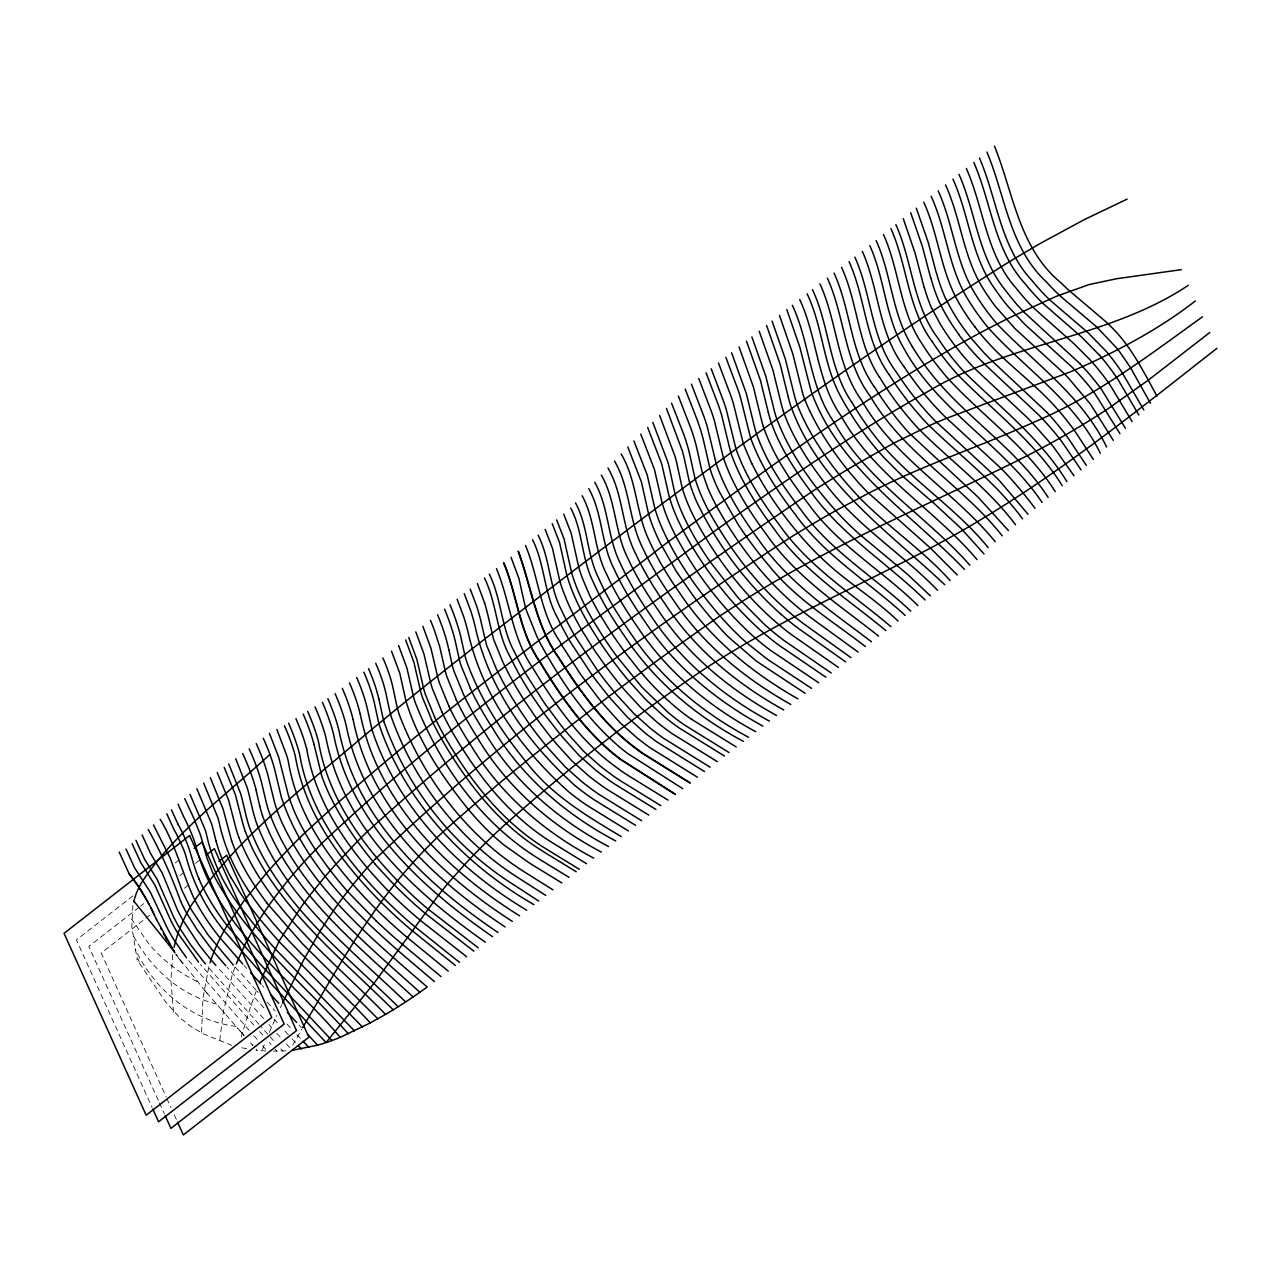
<?xml version="1.0" encoding="UTF-8"?>
<svg xmlns="http://www.w3.org/2000/svg" width="1281" height="1281" viewBox="0 0 1281 1281"><rect width="100%" height="100%" fill="white"/><g stroke="black" fill="none" stroke-linecap="round" stroke-linejoin="round"><path stroke-width="0.75" stroke-dasharray="5 3.75" d="M132.856 905.523L131.831 926.82L136.427 954.969A112.104 62.689 -24.3 0 0 137.227 957.58L139.533 962.367M219.74 1040.428L223.39 1011.638L232.101 975.401A303.773 169.877 -24.3 0 1 235.72 965.169M172.711 954.777L170.885 980.365L173.543 1012.23M241.196 1037.13L250.051 1008.211A878.846 491.44 -24.3 0 1 256.168 991.398M208.851 966.675L202.974 997.963L201.533 1033.303M262.477 1049.475L265.439 1041.773M269.25 1032.502L276.776 1015.465M280.379 1007.715L281.836 1004.608M292.676 1045.232L301.708 1029.316M132.936 895.899L76.428 939.886L151.991 1107.248M175.305 862.898L180.013 859.231M139.037 907.348L88.805 946.451L158.62 1101.084M140.606 906.131L143.744 903.681M179.836 875.58L184.544 871.913M195.529 863.362L200.236 859.695M149.845 915.146L101.183 953.032L166.066 1096.744M184.368 888.261L189.076 884.595M285.935 1050.852L273.397 1051.109M265.904 1050.98L256.008 1050.26M246.705 1048.691L239.067 1047.25M236.04 1026.369C191.205 1020.909 153.96 989.092 135.065 948.773M216.537 1004.016C191.75 998.027 169.652 983.264 153.015 964.145A236.681 180.077 -62 0 1 132.648 934.457M231.973 1045.472L202.366 1033.415L190.389 1026.129L179.82 1017.722L165.361 1001.582L136.587 958.893M196.97 981.502L187.026 976.17A246.256 187.362 -62 0 1 148.532 943.457L131.575 919.085M296.856 1034.696L301.019 1039.083M299.017 1025.056L301.371 1027.586M262.381 985.585L263.742 987.075M267.201 1002.222L275.143 1010.917M295.383 1042.494L289.362 1035.929M256.248 990.293L235.336 967.283M257.241 991.366L258.234 992.455M288.369 1034.824L283.325 1029.3M289.73 1047.554L284.606 1041.933M286.928 1023.999L289.826 1027.17A188.659 62.112 52.1 0 0 291.732 1029.235M263.982 1007.923L226.961 967.075M274.198 1019.228L277.24 1022.59M276.808 1033.303L282.028 1039.083M244.095 965.458L246.673 968.324M268.914 1024.512L271.556 1027.458M280.843 1048.803L282.941 1051.125M263.598 1018.555L217.146 966.819M270.083 1036.777L274.438 1041.645M267.889 1034.311L261.228 1026.834M253.798 1025.072L200.509 964.481M259.547 1031.525L263.39 1035.833M259.002 1024.32L208.691 967.795A119.645 39.391 52.1 0 1 207.426 966.322M252.213 1044.752L253.014 1045.664L248.098 1040.108M269.17 1042.366L271.108 1044.559M249.299 1030.484L188.451 960.302M243.214 1034.584L244.367 1035.881M241.709 1032.854L243.838 1035.288M256.12 1049.203L257.209 1050.42M253.75 1035.544L258.202 1040.636M206.513 992.567L221.965 1010.213M240.043 1030.965L242.205 1033.431M204.704 990.501L207.138 993.287M221.773 1009.988L226.08 1014.92M237.497 1028.035L240.3 1031.253M275.015 1049.027L276.984 1051.301M205.168 991.03L175.753 954.009M225.936 1014.76L237.561 1028.131M262.669 1045.776L265.663 1049.251M182.43 963.408L181.598 962.287M181.326 961.919L179.964 960.029M179.692 959.661L178.075 957.387M177.018 955.866L175.977 954.345M166.882 1098.554L170.997 1107.649M174.28 1114.934L176.746 1120.379M159.436 1102.893L164.368 1113.813"/><path stroke-width="1.5" d="M174.104 947.332L174.985 943.569A226.961 126.915 -24.3 0 1 191.59 904.898C236.184 839.119 300.539 790.025 360.409 738.913C428.478 681.732 499.142 627.754 569.629 573.632C709.082 467.965 849.079 362.619 997.258 269.282A698.321 390.497 -24.3 0 1 1042.222 242.381L1084.014 219.756L1127.088 199.131M133.672 901.776L135.434 895.835A112.648 62.993 -24.3 0 1 141.567 882.609C175.145 831.801 225.648 795.437 269.795 754.589M259.739 982.383L279.306 940.798L302.012 905.747A535.762 299.594 -24.3 0 1 310.803 894.106L323.276 878.654A466.412 260.812 -24.3 0 1 333.22 867.173L354.373 844.579A826.837 462.361 -24.3 0 1 365.469 833.371C503.929 706.808 657.793 596.161 812.971 490.991A789.833 441.673 -24.3 0 1 852.65 466.46L893.401 443.306L930.839 424.988A294.006 164.4 -24.3 0 1 947.251 418.022L1069.139 372.339A320.714 179.34 -24.3 0 0 1085.503 365.261C1124.094 347.535 1161.771 327.151 1195.333 300.971M236.232 963.888L245.103 944.481M282.557 1003.055L303.597 960.061L321.403 928.821M302.604 1027.73C335.558 971.142 367.839 913.353 411.585 864.195A431.633 241.356 -24.3 0 1 444.523 830.488C530.494 754.029 622.438 684.342 716.543 618.259A613.375 342.988 -24.3 0 1 730.987 608.747C821.826 548.828 922.944 507.468 1020.124 459.367M326.767 1041.661L374.34 982.831L439.751 893.433A450.544 251.941 -24.3 0 1 449.199 881.936L466.028 863.074A536.291 299.882 -24.3 0 1 503.577 825.861C567.355 769.305 634.223 715.919 705.158 668.586A564.393 315.606 -24.3 0 1 754.973 638.322C828.759 596.225 907.717 563.88 980.461 519.846C1064.255 469.855 1140.266 408.287 1216.95 348.304M375.205 859.215C501.367 738.24 642.854 633.262 789.352 538.164A622.63 348.176 -24.3 0 1 839.936 508.397L871.176 491.856A444.667 248.658 -24.3 0 1 887.205 484.01C935.29 460.856 986.098 444.075 1034.616 421.865C1095.992 395.925 1148.929 355.445 1202.475 316.791M320.891 844.195C443.258 728.297 580.725 629.98 716.079 530.11C784.805 480.919 854.379 432.514 928.277 391.329C1009.348 342.267 1109.33 338.088 1188.272 285.327M194.136 848.246L201.982 842.129L284.126 1024.031L158.556 1121.788L152.807 1109.058M206.513 854.811L214.359 848.695L296.503 1030.613L170.933 1128.369L165.185 1115.639M218.891 861.376L226.737 855.276L308.881 1037.178L183.311 1134.934L177.563 1122.204M1209.808 332.484L1147.952 380.425L1110.915 406.685M292.26 1050.324L317.528 1045.168A247.345 188.195 -62 0 0 340.218 1037.322L368.207 1023.919A477.493 363.292 -62 0 0 385.533 1014.36A448.686 341.387 -62 0 0 427.197 986.978C371.698 939.069 312.484 889.366 281.324 821.185A123.04 40.512 52.1 0 1 277.545 811.626L275.143 804.436A137.74 45.347 52.1 0 1 274.406 801.954L268.402 777.183A156.89 51.656 52.1 0 0 256.232 743.556M1181.402 269.634L1116.568 278.746L1089.202 284.542L1055.944 296.455L1012.647 316.231A618.034 345.598 -24.3 0 0 960.334 343.692C855.756 403.259 758.512 474.562 662.149 546.379C540.534 640.916 414.147 730.09 301.788 835.853A544.521 304.494 -24.3 0 0 266.032 873.706L244.095 900.639L225.664 928.036A266.128 148.82 -24.3 0 0 210.02 962.864M690.187 782.787L643.11 753.436A152.599 50.247 52.1 0 1 639.747 751.034L634.143 746.823A219.323 72.216 52.1 0 1 629.339 743.076C600.453 719.57 578.58 688.682 558.788 657.441C536.082 625.769 531.551 586.746 518.421 551.246M689.867 783.027L642.774 753.692A151.35 49.831 52.1 0 1 639.427 751.29L633.823 747.079A221.805 73.033 52.1 0 1 629.019 743.316C600.116 719.826 578.259 688.938 558.468 657.697C535.762 626.025 531.215 587.018 518.1 551.519M682.693 788.632L627.882 753.644A224.079 73.77 52.1 0 1 621.541 748.728C587.339 720.082 561.558 682.389 540.342 643.462A164.24 54.074 52.1 0 1 536.883 636.465L526.299 610.204A107.86 35.516 52.1 0 1 524.698 604.328L518.901 578.42L511.023 557.283M697.36 777.183L650.284 747.864A144.689 47.637 52.1 0 1 646.921 745.446L641.285 741.203A201.101 66.212 52.1 0 1 636.529 737.44L620.292 722.948L604.52 705.479A168.996 55.643 52.1 0 1 597.811 697.312L580.885 674.783L563.176 647.353A116.779 38.446 52.1 0 1 559.493 640.916C539.99 612.094 538.58 576.69 525.498 545.466M675.519 794.22L620.677 759.185A221.469 72.921 52.1 0 1 614.656 754.509C583.928 729.353 560.838 696.127 540.438 662.389C519.429 632.526 517.604 595.553 503.913 562.823M675.199 794.476L620.356 759.441A220.876 72.729 52.1 0 1 614.336 754.749C583.592 729.61 560.502 696.384 540.118 662.645C519.109 632.782 517.268 595.809 503.577 563.08M704.534 771.594L657.457 742.275A140.302 46.196 52.1 0 1 654.079 739.842L648.442 735.566A183.183 60.319 52.1 0 1 643.719 731.803L627.754 717.504L611.742 699.922A155.321 51.144 52.1 0 1 604.984 691.74L596.946 681.46A129.701 42.705 52.1 0 1 591.342 673.886L570.205 641.701A118.204 38.926 52.1 0 1 566.506 635.248L562.007 626.841A145.169 47.797 52.1 0 1 557.94 618.611C543.929 594.096 545.033 564.697 532.56 539.669M710.138 767.223L663.638 738.32A138.348 45.556 52.1 0 1 656.865 733.356L654.031 731.163A171.526 56.476 52.1 0 1 649.323 727.4L633.583 713.261L617.394 695.583A139.005 45.764 52.1 0 1 596.866 669.499L575.697 637.281A122.047 40.191 52.1 0 1 569.677 626.585L567.467 622.406A139.773 46.02 52.1 0 1 561.542 610.156C549.037 586.618 550.222 558.788 538.084 535.154M668.025 800.081L626.825 774.685A148.132 48.774 52.1 0 1 621.109 770.81L613.167 764.981A209.091 68.838 52.1 0 1 607.162 760.306C576.498 735.134 553.328 702.052 533.024 668.282C512.064 638.37 510.142 601.397 496.468 568.62M717.312 761.635L671.981 733.549A141.23 46.5 52.1 0 1 656.513 721.747L641.06 707.833L624.616 690.043A135.53 44.627 52.1 0 1 603.991 663.862L595.665 651.965A170.501 56.14 52.1 0 1 591.021 644.935L582.711 631.613A128.388 42.273 52.1 0 1 566.875 600.549L562.391 589.116A122.336 40.287 52.1 0 1 559.493 579.669L552.399 548.092L545.146 529.373M660.852 805.669L619.652 780.273A151.975 50.039 52.1 0 1 613.919 776.382L605.961 770.538A197.706 65.091 52.1 0 1 599.988 765.862L583.704 751.355L568.011 733.933A164.08 54.026 52.1 0 1 561.366 725.799L544.617 703.349L527.212 676.096A127.876 42.097 52.1 0 1 523.561 669.675L519.109 661.284A165.105 54.362 52.1 0 1 515.042 653.054C501.127 628.523 501.704 599.268 489.342 574.16M724.486 756.046L679.154 727.96A134.121 44.162 52.1 0 1 663.702 716.127L645.72 699.586L629.131 681.3A133.304 43.89 52.1 0 1 611.101 658.242L602.727 646.313A165.441 54.475 52.1 0 1 598.067 639.283L589.74 625.945A126.995 41.809 52.1 0 1 568.332 579.925A127.299 41.921 52.1 0 1 566.554 574.032L559.525 542.423L552.207 523.577M655.952 809.512L614.736 784.1A154.617 50.904 52.1 0 1 609.003 780.193L601.045 774.332A190.821 62.833 52.1 0 1 595.073 769.673L578.9 755.246L563.128 737.776A157.195 51.752 52.1 0 1 556.482 729.642L548.54 719.41A126.066 41.504 52.1 0 1 543.032 711.9L533.376 697.729A167.539 55.163 52.1 0 1 529.021 690.939L523.641 682.133A132.071 43.49 52.1 0 1 518.725 673.534L514.257 665.143A164.16 54.042 52.1 0 1 510.19 656.913C496.307 632.35 496.788 603.111 484.458 577.955M729.017 752.523L684.278 724.838A130.582 42.994 52.1 0 1 668.234 712.572L641.973 687.224L617.314 657.057A153.656 50.583 52.1 0 1 602.518 635.712L594.176 622.374A124.433 40.96 52.1 0 1 579.989 595.233A129.973 42.801 52.1 0 1 571.662 572.799L564.024 538.853L556.675 519.926M736.191 746.935L691.452 719.249M648.778 815.1L607.562 789.688A159.981 52.681 52.1 0 1 599.844 784.356L593.856 779.889A181.342 59.711 52.1 0 1 587.915 775.213L571.902 760.914L556.002 743.38A148.468 48.886 52.1 0 1 549.325 735.246L541.399 725.014A126.915 41.793 52.1 0 1 535.89 717.488L526.235 703.333A147.011 48.406 52.1 0 1 509.326 674.943L507.18 670.78A162.895 53.626 52.1 0 1 503.097 662.549L493.617 639.411L488.605 618.179M641.605 820.705L600.389 795.277A167.859 55.259 52.1 0 1 580.741 780.77L564.889 766.582L548.876 749.001A134.185 44.178 52.1 0 1 528.717 723.092L520.646 711.307A151.126 49.767 52.1 0 1 496.003 668.17L486.54 645.048L481.512 623.815A210.068 69.174 52.1 0 0 476.708 606.249L470.207 589.036M635.632 825.364L594.416 799.936A166.354 54.779 52.1 0 1 574.753 785.397C528.765 743.797 489.486 689.77 475.603 628.523A214.135 70.503 52.1 0 0 470.751 610.909L464.266 593.647M628.459 830.969L587.242 805.525A165.873 54.619 52.1 0 1 569.405 792.427C522.376 750.842 482.681 696.063 468.526 634.159A201.373 66.308 52.1 0 0 467.165 628.571L465.563 622.806A239.435 78.83 52.1 0 0 463.61 616.497L457.141 599.204M743.364 741.347C695.679 716.047 653.566 680.515 623.863 635.104C612.222 618.275 601.381 600.757 593.215 581.942C581.398 558.596 582.983 531.135 570.702 508.029M748.584 737.28C701.011 711.884 658.882 676.48 629.195 631.101C617.554 614.256 606.73 596.738 598.547 577.939C586.57 554.193 588.203 526.283 575.521 502.873M755.758 731.707C708.793 706.375 666.921 671.628 637.378 626.809C625.801 610.188 615.072 592.895 606.73 574.4C593.808 549.645 595.585 520.278 582.15 495.763M762.932 726.119C716.159 700.643 674.238 666.12 644.759 621.333C633.15 604.712 622.454 587.371 614.063 568.908C600.933 543.608 602.727 513.601 588.78 488.653M769.369 721.107C722.212 695.455 680.179 660.356 650.54 615.216C639.235 598.964 628.859 581.99 620.628 563.96C607.338 538.18 609.115 507.612 594.736 482.28M776.542 715.519C730.09 689.851 688.185 655.6 658.754 610.941C647.097 594.32 636.433 576.914 627.946 558.452C614.48 532.127 616.225 500.951 601.365 475.171M621.285 836.573C586.554 815.869 550.91 794.604 526.027 761.763C501.351 731.467 479.702 698.001 466.508 661.044A101.759 33.498 52.1 0 1 465.099 656.288L461.448 639.779M783.732 709.946C736.943 684.006 694.894 649.243 665.287 604.248C653.934 587.995 643.59 570.958 635.28 552.944C621.621 526.091 623.319 494.306 607.995 468.061M615.697 840.928C564.953 814.14 520.47 775.662 491.199 725.815M608.523 846.533C557.843 819.712 513.361 781.314 484.17 731.467M805.157 693.309L756.43 661.188L728.505 637.073A102.144 33.626 52.1 0 1 722.516 630.893L710.859 617.826A156.923 51.672 52.1 0 1 692.557 594.896L676.352 571.454L660.468 543.496A115.322 37.966 52.1 0 1 656.208 534.513L654.783 531.231A122.496 40.335 52.1 0 1 648.538 513.777L641.429 482.04L627.802 446.941M790.777 704.454C744.709 678.498 702.949 644.455 673.422 600.1C661.669 583.479 651.052 565.994 642.47 547.531C628.667 520.134 630.252 487.773 614.512 461.08M601.349 852.121C550.334 825.108 505.675 786.294 476.42 736.015A145.73 47.989 52.1 0 1 456.244 699.81M797.951 698.866C751.643 672.573 709.754 638.162 680.067 593.487C668.154 576.626 657.441 558.836 648.907 540.038C635.808 512.544 636.977 480.471 621.141 453.97M593.695 858.11C542.712 831.129 498.149 792.25 468.91 742.067M811.497 688.345L767.527 659.363L746.327 642.55A116.619 38.398 52.1 0 1 717.328 612.798C694.558 585.801 673.966 556.45 660.211 523.769A123.681 40.72 52.1 0 1 654.591 507.356L647.241 475.107L633.887 440.904M586.522 863.698L559.781 847.285A207.042 68.165 52.1 0 1 554.401 843.987C515.667 820.721 485.659 785.669 461.865 747.72M561.847 882.929L529.726 863.234L505.098 845.812A94.666 31.176 52.1 0 1 499.062 840.88L494.93 837.246A104.065 34.267 52.1 0 1 468.622 809.72C442.922 777.967 419.544 743.156 406.862 704.006A118.124 38.894 52.1 0 1 405.324 698.193L399.848 673.502L391.506 651.132M579.348 869.287L552.623 852.906A190.533 62.737 52.1 0 1 546.298 848.999C508.077 825.733 478.405 790.969 454.835 753.388A146.066 48.102 52.1 0 1 434.563 717.136M576.194 871.753L549.469 855.388A187.667 61.792 52.1 0 1 542.231 850.856C504.442 827.638 475.139 793.115 451.745 755.87A146.146 48.118 52.1 0 1 431.473 719.618M818.671 682.757L770.57 650.364A141.807 46.692 52.1 0 1 752.283 635.392C721.427 607.114 695.679 573.248 675.952 536.355A116.859 38.478 52.1 0 1 670.924 526.123A120.654 39.727 52.1 0 1 661.861 501.832L654.479 469.551L640.772 434.147M569.02 877.341L542.311 860.992A173.88 57.245 52.1 0 1 535.058 856.429C479.174 820.641 439.063 763.316 415.108 702.228A106.947 35.211 52.1 0 1 413.683 697.472L406.862 667.849L398.583 645.528M552.96 889.847L525.979 872.905A186.033 61.248 52.1 0 1 516.771 866.901C462.889 830.504 422.49 775.309 399.368 714.91A110.871 36.509 52.1 0 1 398.039 710.507A146.562 48.262 52.1 0 1 396.534 704.502L392.979 687.769A139.165 45.812 52.1 0 0 382.907 657.938M545.786 895.419L518.597 878.029A197.082 64.899 52.1 0 1 511.215 873.21C455.812 835.724 413.187 779.168 391.041 716.191A150.229 49.463 52.1 0 1 389.536 710.186L385.949 693.437A142.479 46.917 52.1 0 0 375.733 663.302M825.861 677.185L779.376 645.528A146.867 48.358 52.1 0 1 757.599 627.642C732.316 604.472 710.971 577.203 693.005 548.06A143.552 47.269 52.1 0 1 689.146 541.511L684.406 532.976A120.11 39.551 52.1 0 1 671.933 505.162A116.699 38.43 52.1 0 1 669.146 496.291L661.733 464.01L647.658 427.406M538.612 901.007L511.215 883.137A216.297 71.224 52.1 0 1 506.603 880.127C450.239 842.546 406.397 785.717 384.028 721.86M533.921 904.642C464.314 864.611 405.485 802.418 379.464 725.574A148.116 48.774 52.1 0 1 378.151 720.418L374.324 702.789A148.084 48.758 52.1 0 0 363.852 672.173M526.747 910.215C457.99 869.255 398.327 808.167 372.467 731.243A134.137 44.162 52.1 0 1 371.554 727.784L367.279 708.441A151.67 49.943 52.1 0 0 356.678 677.537M519.558 915.787C445.868 869.959 377.863 801.89 360.249 714.109M831.225 673.005L784.516 640.852A151.414 49.847 52.1 0 1 763.956 623.959L738.513 598.259L710.459 562.231A125.298 41.248 52.1 0 1 678.722 504.746L677.393 501.031A114.233 37.613 52.1 0 1 674.607 492.16L669.339 467.725A135.466 44.595 52.1 0 0 667.769 461.865L652.814 422.362M512.336 921.375C439.495 874.635 370.593 807.719 353.188 719.794M505.162 926.948C433.122 879.407 363.452 813.419 346.158 725.446A163.776 53.93 52.1 0 0 335.11 693.629M497.973 932.504C426.701 884.434 356.406 818.847 339.081 730.987A169.108 55.675 52.1 0 0 327.856 698.673M492.593 936.667C421.561 887.781 350.802 822.578 333.556 734.269A171.462 56.46 52.1 0 0 322.38 702.276M485.403 942.224C414.436 892.457 343.004 827.03 326.047 738.032A172.807 56.892 52.1 0 0 315.046 706.856M838.398 667.417L791.386 634.607A158.604 52.217 52.1 0 1 772.427 619.075C741.443 591.39 716.047 557.667 696.159 521.271A111.703 36.781 52.1 0 1 691.035 510.975A115.258 37.95 52.1 0 1 683.446 491.872A113.993 37.533 52.1 0 1 681.892 486.636L676.576 462.185A147.155 48.454 52.1 0 0 675.007 456.308L659.667 415.54M478.213 947.78L429.471 910.167M473.842 951.175L426.141 914.122A186.514 61.408 52.1 0 1 392.771 883.298L375.317 864.435M845.588 661.845L798.271 628.347A166.962 54.971 52.1 0 1 780.914 614.191M466.652 956.747L423.899 923.169A193.159 63.602 52.1 0 1 387.118 889.799M850.952 657.665L803.379 623.591A173.944 57.277 52.1 0 1 790.953 613.647C757.279 585.545 730.33 549.981 709.146 511.743A108.629 35.756 52.1 0 1 703.926 501.399A110.79 36.476 52.1 0 1 697.472 485.867A108.052 35.58 52.1 0 1 694.686 476.996L689.274 452.481A186.45 61.392 52.1 0 0 683.702 434.259L671.548 403.163M459.463 962.319L415.396 927.124A202.782 66.772 52.1 0 1 381.93 896.348C343.292 856.829 308.833 809.416 299.514 753.74M455.395 965.49L412.418 930.855M858.142 652.093L810.184 617.186A185.281 61.008 52.1 0 1 799.824 608.971C765.526 580.837 738.064 545.001 716.639 506.315A112.36 36.989 52.1 0 1 707.785 487.981L702.004 471.488L696.528 446.941A201.693 66.404 52.1 0 0 691.051 428.767L678.354 396.085M448.222 971.062L406.461 936.843M865.332 646.521C832.394 620.949 795.837 598.964 769.321 566.09A135.994 44.771 52.1 0 1 749.353 540.726L742.676 531.295A119.469 39.343 52.1 0 1 738 524.249L719.49 492.016A101.311 33.354 52.1 0 1 711.852 474.21A96.299 31.705 52.1 0 1 709.722 467.469L703.253 439.335A222.67 73.305 52.1 0 0 700.403 429.423L699.746 427.39A196.377 64.658 52.1 0 0 696.88 419.095L685.175 389.088M441.016 976.602L396.165 939.085A312.98 103.04 52.1 0 1 376.086 920.831M871.448 641.733C831.097 611.085 787.895 582.198 758.656 539.797C742.035 517.156 726.647 493.105 717.168 466.524A93.865 30.904 52.1 0 1 715.807 462.121L707.272 426.733A202.846 66.788 52.1 0 0 703.91 416.469L691.452 384.188M434.467 981.582C374.164 930.759 308.032 875.932 281.804 798.575A143.376 47.205 52.1 0 1 281.083 796.109L274.903 770.409A154.425 50.84 52.1 0 0 263.278 738.272M878.622 636.145C839.135 604.84 795.725 576.69 766.518 534.577C749.689 511.872 734.173 487.709 724.486 461.016A91.319 30.071 52.1 0 1 723.092 456.58L714.542 421.193A205.424 67.637 52.1 0 0 711.195 410.929L698.753 378.487M780.914 614.207C745.702 582.823 716.8 544.089 696.544 501.479A112.664 37.101 52.1 0 1 689.226 481.128L683.846 456.628A164.32 54.106 52.1 0 0 682.277 450.768L666.472 408.463M885.812 630.572C847.686 598.819 804.356 571.918 775.325 530.622C757.92 507.468 741.843 482.825 731.787 455.492A90.07 29.655 52.1 0 1 730.378 451.056L721.507 414.66A206.898 68.117 52.1 0 0 718.481 405.388L706.055 372.787M419.896 992.263C361.802 939.806 295.591 886.66 268.466 810.297A166.882 54.955 52.1 0 1 266.128 801.874L261.9 783.956A159.933 52.665 52.1 0 0 249.187 748.857M890.871 626.633C852.874 594.24 809.16 567.211 779.921 525.69C762.787 502.825 746.919 478.534 736.959 451.601A89.222 29.383 52.1 0 1 735.534 447.165L726.327 409.744A207.474 68.309 52.1 0 0 723.621 401.481L711.211 368.768M413.106 996.97C356.07 943.905 289.81 891.688 262.525 815.773M405.645 1001.934C349.697 948.372 283.565 897.068 256.056 821.729A152.583 50.231 52.1 0 1 253.03 811.273L248.514 792.411A131.799 43.394 52.1 0 0 246.865 786.79L235.688 758.768M898.045 621.045C873.69 597.49 843.859 580.453 819.904 556.402M376.086 920.799L347.791 891.704A132.856 43.746 52.1 0 1 328.56 868.166M398.135 1006.754C343.356 952.728 277.481 902.208 249.603 827.702A149.541 49.238 52.1 0 1 245.984 815.26L241.949 798.303A122.287 40.271 52.1 0 0 240.252 792.603L228.739 763.972M905.219 615.472C868.982 582.038 825.348 556.082 796.029 515.474C778.352 492.432 761.875 467.949 751.611 440.616A89.67 29.527 52.1 0 1 750.138 436.132L740.29 396.662A213.559 70.311 52.1 0 0 738.24 390.417L725.863 357.319M393.171 1009.812C342.94 959.869 284.798 913.721 252.645 848.999A118.845 39.135 52.1 0 1 248.226 839.023L245.376 831.593M385.533 1014.36C332.436 959.885 267.729 910.503 238.906 837.55M982.591 362.251L1039.051 415.268A104.69 34.475 52.1 0 1 1061.469 441.096L1081.036 469.871M370.241 1022.846C314.774 962.047 236.585 907.22 218.891 821.249A104.626 34.443 52.1 0 0 217.626 817.006L203.695 783.139M910.743 611.165C874.747 577.058 830.68 551.15 801.265 510.27C782.963 486.252 765.478 460.808 755.87 431.937A104.786 34.491 52.1 0 1 755.101 429.311L746.311 393.475L731.611 352.819M925.106 600.004C886.98 562.695 839.888 534.129 809.224 489.486C793.692 468.366 779.168 445.98 770.698 421.001A134.729 44.355 52.1 0 1 768.312 412.354M377.815 1018.747L302.7 943.969L267.217 903.441M930.406 595.889L907.701 574.464L858.75 533.633A143.504 47.253 52.1 0 1 841.169 516.627C814.156 487.453 789.817 454.547 776.094 416.933A132.375 43.586 52.1 0 1 773.692 408.287L765.862 376.406L751.883 336.935M387.134 889.767C349.361 850.616 315.879 803.779 306.751 749.017M362.395 1026.93L280.539 943.104A192.855 63.49 52.1 0 1 258.138 916.972L245.504 900.575A77.244 25.428 52.1 0 1 240.732 893.626L231.445 878.302M858.414 496.532C887.237 526.443 922.304 549.597 950.118 580.533M937.58 590.301C901.504 552.944 855.836 525.226 824.756 482.953C808.919 462.345 794.524 440.296 785.013 416.005A90.711 29.863 52.1 0 1 783.412 411.425M1080.043 363.74L1023.647 311.859A72.889 24.003 52.1 0 1 1017.594 305.278A75.931 24.996 52.1 0 1 1005.713 290.563C978.06 257.321 975.994 212.534 958.941 174.296M917.933 605.593C882.833 570.958 838.751 545.642 809.368 505.194C790.745 481.128 773.148 455.508 763.3 426.477M354.469 1030.885L276.728 950.454A216.409 71.256 52.1 0 1 252.725 922.8L240.7 907.428A84.034 27.67 52.1 0 1 235.72 900.383C221.469 880.255 211.365 857.421 206.241 833.323A102.896 33.882 52.1 0 0 204.928 829.175L190.02 794.316M348.32 1033.783C303.069 983.424 248.482 939.165 215.656 878.83A79.646 26.228 52.1 0 1 212.854 873.098L206.898 857.934L201.357 837.966A103.505 34.075 52.1 0 0 200.044 833.851L194.136 819.039A159.517 52.521 52.1 0 0 190.116 810.393L184.752 798.623M944.754 584.712C887.797 530.991 818.175 483.049 790.777 405.949A129.349 42.593 52.1 0 1 788.311 397.254M303.165 1041.341L308.833 1047.394M1046.769 412.21L990.213 359.16A109.205 35.964 52.1 0 1 983.632 352.419L972.039 339.257A73.049 24.051 52.1 0 1 966.098 331.683A77.34 25.46 52.1 0 1 948.564 304.173A73.017 24.035 52.1 0 1 945.842 298.745M340.218 1037.306C289.09 976.763 215.032 925.41 195.353 844.163A112.984 37.197 52.1 0 0 183.888 817.166L178.027 804.212M278.762 1003.279L270.563 994.456M296.68 1022.526L287.232 1012.374M331.955 1040.508L259.899 963.808L226.849 925.298A87.22 28.71 52.1 0 1 199.051 879.086M298.361 1045.728L301.339 1048.931M957.291 574.961L930.294 547.932L867.013 491.712A111.015 36.557 52.1 0 1 809.752 410.881M326.047 1042.558L260.203 972.023L223.599 930.214A74.058 24.387 52.1 0 1 219.115 924.338C203.519 903.681 192.15 880.047 185.601 855.019A97.948 32.249 52.1 0 0 183.087 848.182L176.57 834.219A68.854 22.674 52.1 0 0 173.864 829.303L166.77 813.755M308.353 1035.144L317.528 1045.168M261.02 984.096L250.548 972.599M242.814 964.017L219.804 937.596A86.163 28.374 52.1 0 1 196.906 903.778A80.415 26.485 52.1 0 1 193.687 897.741C181.95 871.801 175.177 843.875 160.173 819.344M964.481 569.372C911.464 514.161 841.489 470.015 812.73 395.509A83.185 27.381 52.1 0 1 811.033 390.865L799.872 347.311L786.822 309.602M233.35 965.057L207.986 934.794L191.381 909.814L182.174 890.855L170.277 858.35L153.512 824.948M1099.546 355.301L1081.917 337.351L1042.654 303.165A76.604 25.22 52.1 0 1 1036.073 296.407A78.589 25.876 52.1 0 1 1025.328 283.966C994.184 250.243 991.446 202.846 973.848 162.495M884.755 447.982C916.7 483.77 957.788 510.158 988.131 547.579M969.845 565.193C926.243 515.619 865.956 480.647 833.531 421.385C809.448 386.67 810.024 342.78 792.347 305.278M215.881 965.378L210.869 959.565A101.936 33.562 52.1 0 1 198.523 943.953L182.623 919.678A80.399 26.469 52.1 0 1 176.922 908.693L162.191 872.985L150.598 853.562L142.095 834.908M995.177 541.703C954.169 491.456 894.362 458.198 861.857 400.713C836.669 366.19 837.326 321.787 819.952 283.886M977.019 559.605C934.506 509.198 873.722 475.043 841.169 416.037C816.718 381.306 817.294 337.191 799.712 299.498M1002.222 535.826C962.479 485.515 903.393 452.882 870.552 396.726C844.291 361.963 844.82 316.759 827.414 278.169M1008.467 530.606L977.979 497.028L908.998 432.882A103.249 33.995 52.1 0 1 874.315 386.622M198.523 962.047L177.034 931.944A77.132 25.396 52.1 0 1 170.917 920.735L155.033 885.331L140.718 862.497L132.119 843.651M984.048 553.936L961.246 528.589L934.345 503.673A297.913 98.093 52.1 0 0 928.213 498.341L901.856 475.539L883.938 457.573A103.024 33.914 52.1 0 1 852.345 416.341L845.54 405.18A129.269 42.561 52.1 0 1 841.441 397.863C823.139 365.645 823.026 327.055 807.078 293.733M119.213 852.041L128.997 873.514L140.606 889.638M133.848 901.103L173.848 951.159M1015.513 524.73C987.971 487.885 950.23 460.904 918.205 428.382A104.706 34.475 52.1 0 1 879.551 377.094M1022.558 518.853C995.849 482.409 959.357 455.299 927.428 423.883A106.083 34.923 52.1 0 1 888.87 374.148M1028.051 514.257L1000.301 481.656A153.784 50.632 52.1 0 0 993.656 474.835L934.618 420.376A107.412 35.372 52.1 0 1 896.54 372.355C870.872 338.728 871.801 294.566 854.875 257.145M186.45 957.74L173.768 939.613A75.163 24.739 52.1 0 1 167.395 928.261L150.357 892.184L134.681 868.022L126.018 849.031M328.56 868.166L317.944 853.45M1042.142 502.488C1003.231 444.843 937.82 410.593 904.13 348.8C885.203 317.192 884.899 278.89 869.815 245.632M1048.146 497.444C1019.58 453.074 974.857 423.595 940.302 384.588A91.752 30.216 52.1 0 1 912.328 346.703M1055.192 491.552C1027.426 447.645 984.416 417.494 949.429 380.057A89.286 29.399 52.1 0 1 922.176 344.029C899.742 311.315 899.534 270.099 883.522 234.615M1062.221 485.643C1035.24 442.265 993.896 411.441 958.572 375.541A87.444 28.79 52.1 0 1 932.088 341.37M1066.961 481.672C1040.556 438.582 1000.285 407.39 964.737 372.499A86.451 28.47 52.1 0 1 937.804 338.072C912.825 304.814 912.472 261.628 895.899 224.655M138.62 886.596L148.9 903.954M174.905 952.744L156.474 919.454M1073.99 475.763L1052.918 446.044L1032.006 422.474A187.795 61.824 52.1 0 0 1027.106 417.494L974.393 368.239A84.802 27.926 52.1 0 1 940.286 324.077L932.008 308.705M174.456 952.071L173.704 950.918M904.466 367.247C878.398 333.54 879.23 289.122 862.369 251.412M932.008 341.37C907.669 308.113 907.364 265.359 890.919 228.659M140.846 890.023L142.399 892.521A76.972 25.348 52.1 0 1 148.052 902.352L151.062 908.181M171.99 948.26L171.27 947.107M1093.398 459.479L1075.624 432.193A90.054 29.655 52.1 0 0 1056.201 407.806C1033.03 381.578 1003.439 361.866 981.214 334.757A74.698 24.595 52.1 0 1 975.065 327.071M1086.368 465.387L1067.617 437.333A95.899 31.577 52.1 0 0 1046.769 412.226M888.726 374.132C864.979 340.762 865.652 298.041 849.031 261.628M874.122 386.59C850.296 352.851 850.904 309.826 834.043 273.093M169.636 944.449L168.948 943.312M879.358 377.062C857.437 344.061 857.902 302.732 841.537 267.361M912.424 346.719C891.928 314.534 891.656 274.871 876.14 240.556M1100.299 453.282C1075.239 401.545 1026.481 369.841 988.948 328.593A75.243 24.771 52.1 0 1 983.92 322.428A77.613 25.556 52.1 0 1 969.093 301.195C948.516 269.41 946.755 230.244 931.159 196.281M851.305 401.577C828.839 367.887 829.399 325.71 812.474 289.618M1106.608 447.021C1082.141 396.197 1035.4 363.756 997.419 324.301A68.982 22.706 52.1 0 1 992.151 318.024L990.325 315.734A74.971 24.691 52.1 0 1 975.369 294.166C955.514 262.685 953.496 224.223 938.124 190.773M167.395 940.67L166.114 938.429M1125.439 428.302L1101.772 389.84A82.496 27.157 52.1 0 0 1080.027 363.82M1119.994 433.715L1095.127 393.956A70.519 23.218 52.1 0 0 1090.916 388.415L1088.594 385.517A91.543 30.136 52.1 0 0 1072.117 367.231L1025.104 324.637L1008.147 306.559A74.506 24.531 52.1 0 1 995.145 289.33C971.222 256.841 969.237 215.016 952.92 179.052M1132.132 421.641L1109.938 384.764A78.685 25.908 52.1 0 0 1089.779 359.545L1074.391 344.125L1033.143 307.52A76.348 25.14 52.1 0 1 1026.818 300.827A78.045 25.7 52.1 0 1 1016.393 288.481C986.162 254.919 983.84 208.195 966.354 168.452M1113.301 440.36L1090.499 404.188L1067.489 376.982A122.672 40.384 52.1 0 0 1063.502 372.947L1014.984 328.609L995.337 306.319A74.154 24.419 52.1 0 1 983.552 289.202C963.152 257.577 960.99 218.715 945.522 184.912M1138.825 414.98L1118.089 379.672A76.203 25.092 52.1 0 0 1099.562 355.269M165.906 938.044L165.297 936.923M1143.837 410L1122.7 373.556A74.426 24.499 52.1 0 0 1106.896 352.099L1088.578 333.22L1049.763 299.914A76.7 25.252 52.1 0 1 1043.006 293.093A78.958 25.988 52.1 0 1 1032.022 280.571C1000.205 246.737 997.146 198.843 979.453 158.027M1156.935 396.037C1143.421 371.506 1130.851 345.678 1110.339 326.031A79.422 26.148 52.1 0 0 1106.416 322.204L1068.546 290.05A96.075 31.641 52.1 0 1 1061.084 282.893C1018.939 248.402 1013.479 193.175 994.44 146.066M1150.53 403.339L1130.995 368.576A100.735 33.162 52.1 0 0 1128.737 364.973L1119.706 351.907A51.608 16.989 52.1 0 0 1116.6 347.936L1096.776 327.007L1060.3 296.055A87.092 28.678 52.1 0 1 1046.161 281.692C1009.364 247.425 1005.313 195.897 986.946 152.071M164.689 935.819L164.08 934.698M163.888 934.329L163.295 933.225M161.406 929.574L160.862 928.469M150.774 907.588L152.375 910.855M151.318 908.677L151.847 909.766M751.755 463.658L744.261 446.092A87.861 28.935 52.1 0 1 742.804 441.625L733.292 403.195A209.78 69.078 52.1 0 0 730.907 395.941L718.513 363.067M152.199 910.487L153.416 913.001M152.743 911.64L153.848 913.929M153.752 913.721L154.393 915.082M154.264 914.794L156.554 919.646M563.736 514.145L571.15 533.184L578.724 567.147A134.105 44.146 52.1 0 0 582.279 577.955L588.828 593.551A122.56 40.352 52.1 0 0 601.221 616.705L608.107 627.834A152.231 50.119 52.1 0 0 626.393 654.095L638.739 669.691A115.066 37.886 52.1 0 0 643.654 675.423M431.585 719.682L422.154 696.576A105.618 34.779 52.1 0 1 420.728 691.82L413.875 662.181L405.645 639.94M470.479 688.57L461.016 665.447A101.183 33.306 52.1 0 1 459.591 660.708L455.94 644.183A186.434 61.392 52.1 0 0 444.571 609.148M456.356 699.874L446.909 676.752A102.608 33.786 52.1 0 1 445.484 671.997L439.639 646.409L434.099 629.435A147.779 48.662 52.1 0 0 430.416 620.324M448.814 705.911L439.367 682.789A103.329 34.027 52.1 0 1 437.942 678.033L430.976 648.362L422.874 626.297M441.753 711.547L432.321 688.441A104.129 34.283 52.1 0 1 430.896 683.686L423.963 654.031L415.813 631.885M434.691 717.2L425.26 694.094A105.042 34.587 52.1 0 1 423.835 689.338L416.949 659.699L408.751 637.474M809.544 410.785L805.333 400.985A85.987 28.31 52.1 0 1 803.651 396.357A97.164 31.993 52.1 0 1 802.53 392.787L792.795 353.796L779.456 315.366M210.324 777.711L223.102 809.032L231.637 840.977M196.858 788.728L211.285 823.091A103.201 33.979 52.1 0 1 212.566 827.286L215.993 840.993M171.43 809.8L178.027 824.291M148.244 829.512C161.07 852.505 171.638 876.492 180.637 901.264M135.946 840.304L144.497 859.071L157.323 879.679L173.207 916.123A79.726 26.244 52.1 0 0 179.164 927.252L190.453 944.577L203.519 961.631A119.645 39.391 52.1 0 0 205.472 963.985M276.856 729.449L286.688 755.438A203.807 67.108 52.1 0 1 288.209 760.802C297.256 816.077 331.331 863.074 369.456 902.448A210.34 69.254 52.1 0 0 373.748 906.772A242.621 79.886 52.1 0 0 406.461 936.811M269.442 733.373L278.73 757.311L288.321 795.021A126.627 41.697 52.1 0 0 290.355 801.217L293.717 809.928A109.654 36.108 52.1 0 0 317.944 853.45M224.191 767.367L235.288 794.46L241.42 818.127M217.242 772.571L228.659 800.241L234.599 823.059A142.479 46.917 52.1 0 0 238.842 837.502M477.333 583.495L484.586 602.967M199.051 879.102L197.37 874.923A122.047 40.191 52.1 0 1 194.136 865.668L189.636 850.536A94.234 31.032 52.1 0 0 178.091 824.307M799.456 410.256L797.935 406.445A89.094 29.335 52.1 0 1 796.286 401.834A121.054 39.855 52.1 0 1 794.012 393.988L785.429 359.288L772.091 321.147M916.331 208.195L928.181 242.333L936.379 273.157M910.695 212.742L922.336 246.368L930.743 278.121M903.281 218.715L914.954 252.677L924.129 287.344M923.745 202.206C938.445 234.231 940.606 270.675 958.092 301.483A77.549 25.524 52.1 0 0 975.065 327.071M739.073 346.975L753.404 386.99L761.17 418.775A131.655 43.346 52.1 0 0 763.284 426.461M746.487 341.162L760.466 380.473L768.28 412.338M759.201 331.219L772.859 369.889L780.962 402.746A129.429 42.609 52.1 0 0 783.38 411.409M766.566 325.454L780.225 364.396L788.295 397.238M320.955 772.715L314.005 744.293M259.819 806.325L255.848 789.368M378.904 699.09L382.715 716.703A148.052 48.742 52.1 0 0 384.028 721.86M448.894 649.835L452.529 666.36A101.856 33.53 52.1 0 0 453.954 671.1L463.418 694.222A147.411 48.534 52.1 0 0 484.042 731.467M245.055 944.497A422.842 236.457 -24.3 0 1 321.099 844.259M321.595 928.821A457.653 255.912 -24.3 0 1 375.029 859.183M1111.011 406.75A497.572 278.249 -24.3 0 1 1020.076 459.319M138.364 886.212A62.513 20.592 52.1 0 0 137.595 885.075L137.323 884.691A58.83 19.375 52.1 0 0 129.013 873.498M267.265 903.393A103.441 34.059 52.1 0 1 231.717 841.041M945.57 298.601A132.263 43.538 52.1 0 1 936.667 273.381M931.751 308.545A133.032 43.794 52.1 0 1 924.322 287.504M982.591 362.155A86.339 28.422 52.1 0 1 959.229 335.254M959.341 335.19A77.452 25.508 52.1 0 1 941.183 305.775A73.994 24.355 52.1 0 1 939.662 302.604M939.405 302.46A136.667 44.995 52.1 0 1 931.015 278.345M1035.064 508.381A140.141 46.148 52.1 0 0 1009.236 476.996L1007.154 474.787A121.791 40.095 52.1 0 0 1001.15 468.494L944.369 416.117A106.771 35.147 52.1 0 1 904.402 367.247M884.675 448.142A106.387 35.035 52.1 0 1 851.529 401.642M858.446 496.388A111.591 36.749 52.1 0 1 799.536 410.304M819.904 556.578A124.785 41.088 52.1 0 1 751.979 463.77M691.436 719.185A123.312 40.608 52.1 0 1 643.622 675.487M484.586 602.967A208.723 68.726 52.1 0 1 488.589 618.179M450.031 604.744A192.839 63.49 52.1 0 1 461.48 639.795M437.574 614.784A179.884 59.23 52.1 0 1 448.814 649.755M491.055 725.799A146.963 48.39 52.1 0 1 470.351 688.521M461.768 747.72A145.65 47.957 52.1 0 1 441.625 711.483M468.798 742.067A145.666 47.957 52.1 0 1 448.702 705.847M368.544 668.666A145.826 48.005 52.1 0 1 378.808 699.01M349.489 682.885A155.561 51.224 52.1 0 1 360.185 714.045M342.283 688.281A159.549 52.537 52.1 0 1 353.124 719.746M429.487 910.247A178.043 58.622 52.1 0 1 396.245 879.423C359.497 841.169 327.552 795.069 318.537 741.795A172.375 56.748 52.1 0 0 307.696 711.371M288.625 723.205A167.843 55.259 52.1 0 1 299.418 753.66M295.927 718.673A169.845 55.916 52.1 0 1 306.687 748.969M375.381 864.339A120.382 39.631 52.1 0 1 320.65 772.491M303.229 714.141A171.27 56.396 52.1 0 1 313.973 744.261M412.418 930.903A213.286 70.231 52.1 0 1 378.968 900.111C339.737 860.272 304.702 812.362 295.287 755.998A165.121 54.362 52.1 0 0 284.462 725.767M262.493 815.757A160.974 53.001 52.1 0 1 259.851 806.341M242.669 753.58A161.998 53.338 52.1 0 1 255.96 789.464M245.311 831.545A147.907 48.694 52.1 0 1 241.469 818.159M231.221 878.222A112.2 36.941 52.1 0 1 216.137 841.105M225.776 965.698A182.414 60.063 52.1 0 1 210.757 948.02L196.537 928.885L186.081 912.12A76.908 25.316 52.1 0 1 180.653 901.28M189.604 835.564L64.05 933.321L146.178 1115.223L271.748 1017.466L189.604 835.564"/></g></svg>
